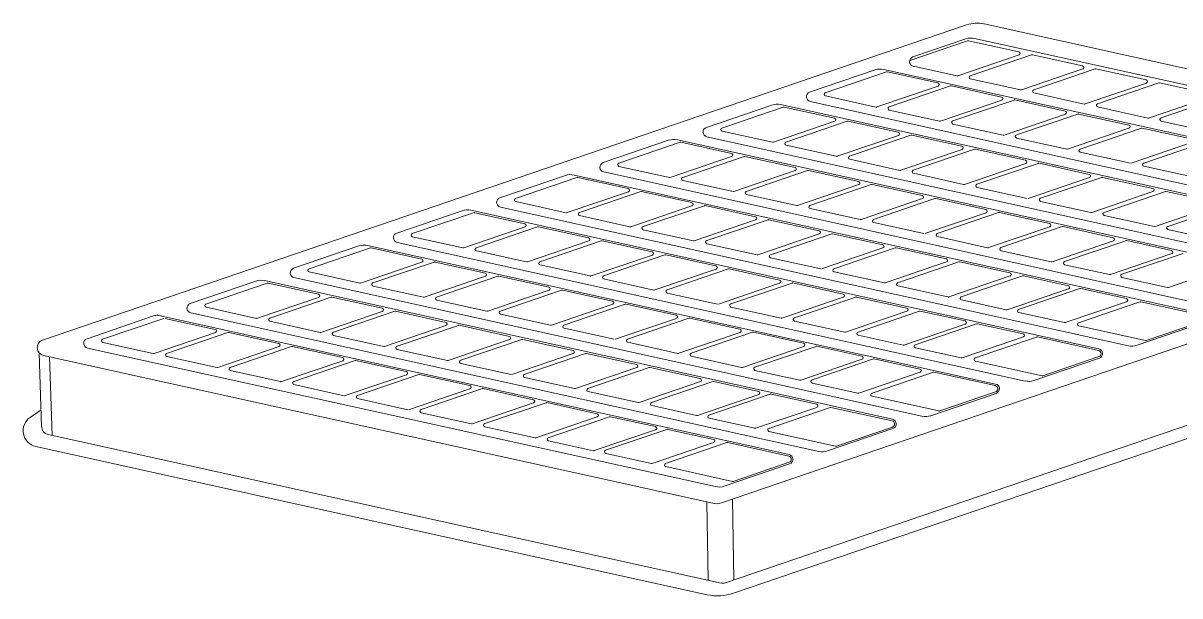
# Model space of a CAD drawing. Extents: x 2504 to 2659, y 706 to 763.
# Drawn here: x 2587.23 to 2592.32, y 744.68 to 747.2 of the extents above; entities that cross this region are included whole.
import ezdxf

# ---------------------------------------------------------------- set-up
doc = ezdxf.new("R2010")
doc.units = 0
doc.header["$MEASUREMENT"] = 0
doc.layers.get('0').update_dxf_attribs({"linetype": 'CONTINUOUS', "lineweight": 20})

msp = doc.modelspace()

# ---------------------------------------------------------------- linework, layer by layer
at = {"color": 141, "linetype": 'ByBlock'}
for p, q in [((2587.311, 745.8081), (2591.3788, 747.1948)), ((2591.4554, 747.1991), (2594.258, 746.5809)), ((2591.4141, 747.1353), (2594.129, 746.5364)), ((2591.1283, 747.0382), (2591.383, 747.125)), ((2591.1422, 747.0535), (2591.3758, 747.1331)), ((2591.3868, 747.1252), (2591.609, 747.0762)), ((2591.6098, 747.0625), (2591.3398, 746.9704)), ((2591.6644, 747.0629), (2591.3945, 746.9709)), ((2591.6683, 747.0631), (2591.8892, 747.0144)), ((2590.6878, 746.8986), (2590.976, 746.9969)), ((2590.7564, 746.896), (2591.0263, 746.988)), ((2591.0143, 746.999), (2593.7789, 746.3892)), ((2591.0302, 746.9882), (2591.2524, 746.9392)), ((2591.1445, 747.0125), (2591.336, 746.9702)), ((2591.8899, 747.0007), (2591.62, 746.9086)), ((2591.9446, 747.0011), (2591.6746, 746.9091)), ((2591.9484, 747.0013), (2592.1693, 746.9526)), ((2591.3952, 746.9572), (2591.6162, 746.9084)), ((2592.1701, 746.9389), (2591.9001, 746.8468)), ((2592.2247, 746.9393), (2591.9548, 746.8473)), ((2592.2286, 746.9395), (2592.4495, 746.8908)), ((2590.7571, 746.8823), (2590.9794, 746.8333)), ((2591.2531, 746.9255), (2590.9832, 746.8335)), ((2591.3078, 746.9259), (2591.0378, 746.8339)), ((2591.3116, 746.9261), (2591.5325, 746.8774)), ((2591.6754, 746.8954), (2591.8963, 746.8466)), ((2590.2333, 746.7437), (2590.5215, 746.8419)), ((2590.3019, 746.741), (2590.5718, 746.8331)), ((2590.5598, 746.8441), (2593.3245, 746.2342)), ((2590.5757, 746.8333), (2590.7979, 746.7842)), ((2590.69, 746.8575), (2593.4547, 746.2477)), ((2591.5333, 746.8637), (2591.2633, 746.7717)), ((2591.5879, 746.8641), (2591.318, 746.7721)), ((2591.5918, 746.8643), (2591.8127, 746.8156)), ((2591.9555, 746.8336), (2592.1765, 746.7848)), ((2592.4503, 746.8771), (2592.1803, 746.785)), ((2592.5049, 746.8775), (2592.2349, 746.7855)), ((2591.0386, 746.8202), (2591.2595, 746.7715)), ((2591.8135, 746.8019), (2591.5435, 746.7099)), ((2591.8681, 746.8023), (2591.5981, 746.7103)), ((2591.8719, 746.8025), (2592.0928, 746.7538)), ((2590.7987, 746.7706), (2590.5287, 746.6785)), ((2590.8533, 746.771), (2590.5833, 746.6789)), ((2590.8571, 746.7712), (2591.078, 746.7225)), ((2591.3187, 746.7584), (2591.5397, 746.7097)), ((2592.0936, 746.7401), (2591.8237, 746.6481)), ((2592.1482, 746.7405), (2591.8783, 746.6485)), ((2592.1521, 746.7407), (2592.373, 746.692)), ((2592.2357, 746.7718), (2592.4566, 746.723)), ((2589.7788, 746.5887), (2590.067, 746.687)), ((2589.8474, 746.5861), (2590.1174, 746.6781)), ((2590.1053, 746.6891), (2592.87, 746.0793)), ((2590.1212, 746.6783), (2590.3434, 746.6293)), ((2590.2356, 746.7026), (2593.0002, 746.0927)), ((2590.3027, 746.7273), (2590.5249, 746.6783)), ((2591.0788, 746.7088), (2590.8089, 746.6167)), ((2591.1334, 746.7092), (2590.8635, 746.6171)), ((2591.1373, 746.7094), (2591.3582, 746.6607)), ((2591.5989, 746.6966), (2591.8198, 746.6479)), ((2592.3738, 746.6783), (2592.1038, 746.5863)), ((2592.4284, 746.6787), (2592.1584, 746.5867)), ((2590.5841, 746.6653), (2590.805, 746.6165)), ((2591.359, 746.647), (2591.089, 746.5549)), ((2591.4136, 746.6474), (2591.1436, 746.5553)), ((2591.4174, 746.6476), (2591.6384, 746.5989)), ((2591.879, 746.6348), (2592.1, 746.5861)), ((2590.3442, 746.6156), (2590.0742, 746.5236)), ((2590.3988, 746.616), (2590.1288, 746.524)), ((2590.4026, 746.6162), (2590.6236, 746.5675)), ((2590.8643, 746.6035), (2591.0852, 746.5547)), ((2591.6391, 746.5852), (2591.3692, 746.4931)), ((2591.6937, 746.5856), (2591.4238, 746.4935)), ((2591.6976, 746.5858), (2591.9185, 746.5371)), ((2589.3243, 746.4338), (2589.6125, 746.532)), ((2589.6508, 746.5342), (2592.4155, 745.9243)), ((2589.7811, 746.5476), (2592.5457, 745.9378)), ((2589.8482, 746.5724), (2590.0704, 746.5234)), ((2590.6243, 746.5538), (2590.3544, 746.4618)), ((2590.679, 746.5542), (2590.409, 746.4622)), ((2590.6828, 746.5544), (2590.9037, 746.5057)), ((2591.1444, 746.5417), (2591.3653, 746.4929)), ((2591.9777, 746.524), (2592.1987, 746.4753)), ((2592.1592, 746.573), (2592.3801, 746.5243)), ((2589.3929, 746.4312), (2589.6629, 746.5232)), ((2589.6667, 746.5234), (2589.8889, 746.4744)), ((2590.1296, 746.5103), (2590.3505, 746.4616)), ((2590.9045, 746.492), (2590.6345, 746.4)), ((2590.9591, 746.4924), (2590.6892, 746.4004)), ((2590.9629, 746.4927), (2591.1839, 746.4439)), ((2591.4246, 746.4799), (2591.6455, 746.4311)), ((2591.9193, 746.5234), (2591.6493, 746.4313)), ((2591.9739, 746.5238), (2591.7039, 746.4318)), ((2589.8897, 746.4607), (2589.6197, 746.3687)), ((2589.9443, 746.4611), (2589.6744, 746.3691)), ((2589.9481, 746.4613), (2590.1691, 746.4126)), ((2594.2657, 746.4439), (2590.2994, 745.0918)), ((2590.4098, 746.4485), (2590.6307, 746.3998)), ((2591.1846, 746.4302), (2590.9147, 746.3382)), ((2591.2393, 746.4306), (2590.9693, 746.3386)), ((2591.2431, 746.4309), (2591.464, 746.3821)), ((2592.1994, 746.4616), (2591.9295, 746.3695)), ((2592.2541, 746.462), (2591.9841, 746.37)), ((2592.2579, 746.4622), (2592.4788, 746.4135)), ((2588.8698, 746.2789), (2589.158, 746.3771)), ((2589.1963, 746.3792), (2591.961, 745.7694)), ((2589.3266, 746.3927), (2592.0912, 745.7829)), ((2589.3937, 746.4175), (2589.6159, 746.3684)), ((2590.1698, 746.3989), (2589.8999, 746.3069)), ((2590.2245, 746.3993), (2589.9545, 746.3073)), ((2590.2283, 746.3995), (2590.4492, 746.3508)), ((2590.6899, 746.3867), (2590.9108, 746.338)), ((2591.7047, 746.4181), (2591.9256, 746.3693)), ((2592.4796, 746.3998), (2592.2096, 746.3077)), ((2592.5342, 746.4002), (2592.2643, 746.3082)), ((2588.9384, 746.2762), (2589.2084, 746.3682)), ((2589.2122, 746.3685), (2589.4344, 746.3194)), ((2589.6751, 746.3554), (2589.8961, 746.3066)), ((2590.45, 746.3371), (2590.18, 746.2451)), ((2590.5046, 746.3375), (2590.2347, 746.2455)), ((2590.5085, 746.3377), (2590.7294, 746.289)), ((2590.9701, 746.3249), (2591.191, 746.2762)), ((2591.4648, 746.3684), (2591.1948, 746.2764)), ((2591.5194, 746.3688), (2591.2495, 746.2768)), ((2591.5232, 746.3691), (2591.7442, 746.3203)), ((2591.9849, 746.3563), (2592.2058, 746.3075)), ((2589.4352, 746.3057), (2589.1652, 746.2137)), ((2589.4898, 746.3062), (2589.2199, 746.2141)), ((2589.4937, 746.3064), (2589.7146, 746.2576)), ((2589.9553, 746.2936), (2590.1762, 746.2448)), ((2590.7301, 746.2753), (2590.4602, 746.1833)), ((2590.7848, 746.2757), (2590.5148, 746.1837)), ((2590.7886, 746.2759), (2591.0095, 746.2272)), ((2591.7449, 746.3066), (2591.475, 746.2146)), ((2591.7996, 746.307), (2591.5296, 746.215)), ((2591.8034, 746.3073), (2592.0243, 746.2585)), ((2592.265, 746.2945), (2592.4627, 746.2509)), ((2588.4153, 746.1239), (2588.7035, 746.2222)), ((2588.7419, 746.2243), (2591.5065, 745.6145)), ((2588.8721, 746.2378), (2591.6367, 745.6279)), ((2588.9392, 746.2625), (2589.1614, 746.2135)), ((2589.7154, 746.2439), (2589.4454, 746.1519)), ((2589.77, 746.2444), (2589.5, 746.1523)), ((2589.7738, 746.2446), (2589.9947, 746.1958)), ((2590.2354, 746.2318), (2590.4564, 746.183)), ((2591.2502, 746.2631), (2591.4712, 746.2144)), ((2592.0251, 746.2448), (2591.7551, 746.1528)), ((2592.0797, 746.2452), (2591.8098, 746.1532)), ((2592.0836, 746.2455), (2592.2812, 746.2019)), ((2588.4839, 746.1213), (2588.7539, 746.2133)), ((2588.7577, 746.2135), (2588.98, 746.1645)), ((2589.2206, 746.2004), (2589.4416, 746.1517)), ((2589.9955, 746.1821), (2589.7256, 746.0901)), ((2590.0501, 746.1826), (2589.7802, 746.0905)), ((2590.054, 746.1828), (2590.2749, 746.134)), ((2590.5156, 746.17), (2590.7365, 746.1212)), ((2591.0103, 746.2135), (2590.7403, 746.1215)), ((2591.0649, 746.2139), (2590.795, 746.1219)), ((2591.0688, 746.2141), (2591.2897, 746.1654)), ((2591.5304, 746.2013), (2591.7513, 746.1526)), ((2592.282, 746.1882), (2592.012, 746.0961)), ((2592.3319, 746.1896), (2592.062, 746.0976)), ((2588.9807, 746.1508), (2588.7108, 746.0588)), ((2589.0353, 746.1512), (2588.7654, 746.0592)), ((2589.0392, 746.1514), (2589.2601, 746.1027)), ((2589.5008, 746.1386), (2589.7217, 746.0899)), ((2590.2757, 746.1204), (2590.0057, 746.0283)), ((2590.3303, 746.1208), (2590.0603, 746.0287)), ((2590.3341, 746.121), (2590.555, 746.0722)), ((2591.2905, 746.1517), (2591.0205, 746.0597)), ((2591.3451, 746.1521), (2591.0751, 746.0601)), ((2591.3489, 746.1523), (2591.5698, 746.1036)), ((2591.8105, 746.1395), (2592.0082, 746.0959)), ((2592.5376, 746.1318), (2592.2676, 746.0398)), ((2587.9608, 745.969), (2588.2491, 746.0672)), ((2588.2874, 746.0694), (2591.052, 745.4595)), ((2588.4176, 746.0828), (2591.1823, 745.473)), ((2588.4847, 746.1076), (2588.7069, 746.0586)), ((2589.2609, 746.089), (2588.9909, 745.997)), ((2589.3155, 746.0894), (2589.0455, 745.9974)), ((2589.3193, 746.0896), (2589.5403, 746.0409)), ((2589.7809, 746.0768), (2590.0019, 746.0281)), ((2594.3163, 746.1036), (2590.3169, 744.7402)), ((2594.3863, 746.0693), (2590.3521, 744.694)), ((2590.7957, 746.1082), (2591.0167, 746.0594)), ((2591.5706, 746.0899), (2591.3006, 745.9979)), ((2591.6252, 746.0903), (2591.3553, 745.9983)), ((2591.6291, 746.0905), (2591.8267, 746.0469)), ((2592.0627, 746.0839), (2592.2638, 746.0395)), ((2588.0295, 745.9663), (2588.2994, 746.0584)), ((2588.3032, 746.0586), (2588.5255, 746.0096)), ((2588.7662, 746.0455), (2588.9871, 745.9968)), ((2589.541, 746.0272), (2589.2711, 745.9352)), ((2589.5956, 746.0276), (2589.3257, 745.9356)), ((2589.5995, 746.0278), (2589.8204, 745.9791)), ((2590.0611, 746.015), (2590.282, 745.9663)), ((2590.5558, 746.0586), (2590.2859, 745.9665)), ((2590.6104, 746.059), (2590.3405, 745.9669)), ((2590.6143, 746.0592), (2590.8352, 746.0104)), ((2591.0759, 746.0464), (2591.2968, 745.9977)), ((2591.8275, 746.0332), (2591.5575, 745.9412)), ((2591.8774, 746.0347), (2591.6075, 745.9426)), ((2591.8813, 746.0349), (2592.0823, 745.9905)), ((2588.5262, 745.9959), (2588.2563, 745.9038)), ((2588.5809, 745.9963), (2588.3109, 745.9043)), ((2588.5847, 745.9965), (2588.8056, 745.9478)), ((2589.0463, 745.9837), (2589.2672, 745.935)), ((2589.8212, 745.9654), (2589.5512, 745.8734)), ((2589.8758, 745.9658), (2589.6058, 745.8738)), ((2589.8796, 745.966), (2590.1006, 745.9173)), ((2590.836, 745.9968), (2590.566, 745.9047)), ((2590.8906, 745.9972), (2590.6206, 745.9051)), ((2590.8944, 745.9974), (2591.1154, 745.9486)), ((2591.356, 745.9846), (2591.5537, 745.941)), ((2592.0831, 745.9768), (2591.8131, 745.8848)), ((2592.1414, 745.9765), (2591.8714, 745.8844)), ((2592.1452, 745.9767), (2592.4139, 745.9174)), ((2587.5063, 745.814), (2587.804, 745.9155)), ((2587.8232, 745.9166), (2590.5975, 745.3046)), ((2587.9631, 745.9279), (2590.7278, 745.3181)), ((2588.0302, 745.9526), (2588.2524, 745.9036)), ((2588.8064, 745.9341), (2588.5364, 745.842)), ((2588.861, 745.9345), (2588.5911, 745.8425)), ((2588.8648, 745.9347), (2589.0858, 745.886)), ((2589.3265, 745.9219), (2589.5474, 745.8732)), ((2590.3413, 745.9532), (2590.5622, 745.9045)), ((2591.1161, 745.935), (2590.8462, 745.8429)), ((2591.1707, 745.9354), (2590.9008, 745.8433)), ((2591.1746, 745.9356), (2591.3722, 745.892)), ((2591.6082, 745.929), (2591.8093, 745.8846)), ((2587.575, 745.8114), (2587.8449, 745.9034)), ((2587.8488, 745.9036), (2588.071, 745.8546)), ((2588.3117, 745.8906), (2588.5326, 745.8418)), ((2589.0865, 745.8723), (2588.8166, 745.7802)), ((2589.1412, 745.8727), (2588.8712, 745.7807)), ((2589.145, 745.8729), (2589.3659, 745.8242)), ((2590.1013, 745.9036), (2589.8314, 745.8116)), ((2590.156, 745.904), (2589.886, 745.812)), ((2590.1598, 745.9042), (2590.3807, 745.8555)), ((2590.6214, 745.8914), (2590.8423, 745.8427)), ((2591.373, 745.8783), (2591.103, 745.7863)), ((2591.4229, 745.8797), (2591.153, 745.7877)), ((2591.4268, 745.88), (2591.6278, 745.8356)), ((2591.8722, 745.8707), (2592.1658, 745.806)), ((2592.4178, 745.8833), (2592.1295, 745.785)), ((2592.4155, 745.89), (2592.1696, 745.8062)), ((2588.0717, 745.8409), (2587.8018, 745.7489)), ((2588.1264, 745.8413), (2587.8564, 745.7493)), ((2588.1302, 745.8416), (2588.3511, 745.7928)), ((2588.5918, 745.8288), (2588.8127, 745.78)), ((2589.4251, 745.8111), (2589.6461, 745.7624)), ((2589.6066, 745.8601), (2589.8275, 745.8114)), ((2590.3815, 745.8418), (2590.1115, 745.7498)), ((2590.4361, 745.8422), (2590.1662, 745.7502)), ((2590.4399, 745.8424), (2590.6609, 745.7937)), ((2590.9016, 745.8296), (2591.0992, 745.7861)), ((2591.6286, 745.8219), (2591.3586, 745.7299)), ((2591.6869, 745.8215), (2591.4169, 745.7295)), ((2591.6907, 745.8217), (2591.9595, 745.7624)), ((2587.5086, 745.773), (2590.2733, 745.1631)), ((2587.5757, 745.7977), (2587.798, 745.7487)), ((2588.3519, 745.7791), (2588.0819, 745.6871)), ((2588.4065, 745.7795), (2588.1366, 745.6875)), ((2588.4104, 745.7798), (2588.6313, 745.731)), ((2588.872, 745.767), (2589.0929, 745.7182)), ((2589.3667, 745.8105), (2589.0967, 745.7184)), ((2589.4213, 745.8109), (2589.1514, 745.7189)), ((2589.8868, 745.7983), (2590.1077, 745.7496)), ((2590.6616, 745.78), (2590.3917, 745.688)), ((2590.7163, 745.7804), (2590.4463, 745.6884)), ((2590.7201, 745.7806), (2590.9177, 745.737)), ((2591.1537, 745.774), (2591.3548, 745.7297)), ((2587.2964, 745.7502), (2587.3067, 745.4264)), ((2587.3148, 745.7396), (2590.2611, 745.0897)), ((2587.3417, 745.7337), (2587.3527, 745.3888)), ((2587.8572, 745.7356), (2588.0781, 745.6869)), ((2588.632, 745.7173), (2588.3621, 745.6253)), ((2588.6867, 745.7177), (2588.4167, 745.6257)), ((2588.6905, 745.718), (2588.9114, 745.6692)), ((2589.6468, 745.7487), (2589.3769, 745.6566)), ((2589.7015, 745.7491), (2589.4315, 745.6571)), ((2589.7053, 745.7493), (2589.9262, 745.7006)), ((2590.1669, 745.7365), (2590.3878, 745.6878)), ((2590.9185, 745.7234), (2590.6485, 745.6313)), ((2590.9684, 745.7248), (2590.6985, 745.6328)), ((2590.9723, 745.725), (2591.1734, 745.6807)), ((2591.4177, 745.7158), (2591.7113, 745.651)), ((2591.9633, 745.7283), (2591.6751, 745.6301)), ((2591.961, 745.7351), (2591.7151, 745.6512)), ((2588.1373, 745.6738), (2588.3583, 745.6251)), ((2589.1521, 745.7052), (2589.3731, 745.6564)), ((2589.927, 745.6869), (2589.657, 745.5948)), ((2589.9816, 745.6873), (2589.7117, 745.5953)), ((2589.9855, 745.6875), (2590.2064, 745.6388)), ((2590.4471, 745.6747), (2590.6447, 745.6311)), ((2591.1741, 745.667), (2590.9042, 745.5749)), ((2591.2324, 745.6666), (2590.9624, 745.5746)), ((2591.2362, 745.6668), (2591.505, 745.6075)), ((2588.4175, 745.612), (2588.6384, 745.5633)), ((2588.9122, 745.6555), (2588.6422, 745.5635)), ((2588.9668, 745.656), (2588.6969, 745.5639)), ((2588.9707, 745.6562), (2589.1916, 745.6074)), ((2589.4323, 745.6434), (2589.6532, 745.5946)), ((2590.2071, 745.6251), (2589.9372, 745.5331)), ((2590.2618, 745.6255), (2589.9918, 745.5335)), ((2590.2656, 745.6257), (2590.4632, 745.5821)), ((2590.6993, 745.6191), (2590.9003, 745.5747)), ((2589.1924, 745.5937), (2588.9224, 745.5017)), ((2589.247, 745.5942), (2588.977, 745.5021)), ((2589.2508, 745.5944), (2589.4717, 745.5456)), ((2589.7124, 745.5816), (2589.9334, 745.5328)), ((2590.464, 745.5684), (2590.1941, 745.4764)), ((2590.514, 745.5699), (2590.244, 745.4778)), ((2590.5178, 745.5701), (2590.7189, 745.5257)), ((2590.9632, 745.5609), (2591.2568, 745.4961)), ((2591.5088, 745.5734), (2591.2206, 745.4751)), ((2591.5065, 745.5801), (2591.2606, 745.4963)), ((2588.6976, 745.5502), (2588.9186, 745.5015)), ((2589.4725, 745.5319), (2589.2026, 745.4399)), ((2589.5271, 745.5324), (2589.2572, 745.4403)), ((2589.531, 745.5326), (2589.7519, 745.4838)), ((2589.9926, 745.5198), (2590.1902, 745.4762)), ((2590.7196, 745.512), (2590.4497, 745.42)), ((2590.7779, 745.5116), (2590.5079, 745.4196)), ((2590.7817, 745.5119), (2591.0505, 745.4526)), ((2587.3043, 745.5011), (2587.256, 745.4679)), ((2588.9778, 745.4884), (2589.1987, 745.4397)), ((2589.7527, 745.4701), (2589.4827, 745.3781)), ((2589.8073, 745.4706), (2589.5373, 745.3785)), ((2589.8111, 745.4708), (2590.0088, 745.4272)), ((2590.2448, 745.4641), (2590.4458, 745.4198)), ((2589.2579, 745.4266), (2589.4789, 745.3779)), ((2590.0095, 745.4135), (2589.7396, 745.3215)), ((2590.0595, 745.4149), (2589.7895, 745.3229)), ((2590.0633, 745.4151), (2590.2644, 745.3708)), ((2590.5087, 745.4059), (2590.8023, 745.3412)), ((2591.0543, 745.4185), (2590.7661, 745.3202)), ((2591.052, 745.4252), (2590.8061, 745.3414)), ((2587.3347, 745.3928), (2590.2978, 744.7391)), ((2589.5381, 745.3648), (2589.7357, 745.3212)), ((2590.2651, 745.3571), (2589.9952, 745.2651)), ((2590.3234, 745.3567), (2590.0535, 745.2647)), ((2590.3272, 745.3569), (2590.596, 745.2976)), ((2587.281, 745.3397), (2590.2372, 744.6876)), ((2589.7903, 745.3092), (2589.9914, 745.2649)), ((2590.0542, 745.251), (2590.3478, 745.1862)), ((2590.5998, 745.2635), (2590.3116, 745.1653)), ((2590.5975, 745.2703), (2590.3517, 745.1864)), ((2590.3488, 745.1086), (2590.3546, 744.753)), ((2590.2357, 745.0953), (2590.2413, 744.7516))]:
    msp.add_line(p, q, dxfattribs=at)
for centre, radius, start, end in [((2591.4247, 747.06), 0.1424, 77.5605, 108.8246), ((2591.3987, 747.0658), 0.0712, 77.5605, 108.8246), ((2591.3853, 747.1182), 0.00712, 77.5605, 108.8246), ((2591.1491, 747.0333), 0.0214, 108.8246, 257.5605), ((2591.6075, 747.0692), 0.00712, 288.8246, 77.5605), ((2591.6667, 747.0561), 0.00712, 77.5605, 108.8246), ((2590.999, 746.9295), 0.0712, 77.5605, 108.8246), ((2591.0286, 746.9813), 0.00712, 77.5605, 108.8246), ((2591.8876, 747.0074), 0.00712, 288.8246, 77.5605), ((2591.9469, 746.9943), 0.00712, 77.5605, 108.8246), ((2591.2508, 746.9322), 0.00712, 288.8246, 77.5605), ((2591.3375, 746.9772), 0.00712, 257.5605, 288.8246), ((2591.3968, 746.9641), 0.00712, 108.8246, 257.5605), ((2592.1678, 746.9456), 0.00712, 288.8246, 77.5605), ((2592.227, 746.9325), 0.00712, 77.5605, 108.8246), ((2590.6946, 746.8784), 0.0214, 108.8246, 257.5605), ((2590.7587, 746.8892), 0.00712, 108.8246, 257.5605), ((2591.3101, 746.9192), 0.00712, 77.5605, 108.8246), ((2591.6177, 746.9154), 0.00712, 257.5605, 288.8246), ((2591.6769, 746.9023), 0.00712, 108.8246, 257.5605), ((2590.5445, 746.7745), 0.0712, 77.5605, 108.8246), ((2590.5741, 746.8263), 0.00712, 77.5605, 108.8246), ((2590.9809, 746.8402), 0.00712, 257.5605, 288.8246), ((2591.0401, 746.8271), 0.00712, 108.8246, 257.5605), ((2591.531, 746.8704), 0.00712, 288.8246, 77.5605), ((2591.5902, 746.8574), 0.00712, 77.5605, 108.8246), ((2591.8978, 746.8536), 0.00712, 257.5605, 288.8246), ((2591.9571, 746.8405), 0.00712, 108.8246, 257.5605), ((2590.7964, 746.7773), 0.00712, 288.8246, 77.5605), ((2591.8112, 746.8086), 0.00712, 288.8246, 77.5605), ((2591.8704, 746.7956), 0.00712, 77.5605, 108.8246), ((2592.178, 746.7918), 0.00712, 257.5605, 288.8246), ((2592.2372, 746.7787), 0.00712, 108.8246, 257.5605), ((2590.2402, 746.7234), 0.0214, 108.8246, 257.5605), ((2590.3042, 746.7343), 0.00712, 108.8246, 257.5605), ((2590.8556, 746.7642), 0.00712, 77.5605, 108.8246), ((2591.261, 746.7784), 0.00712, 257.5605, 288.8246), ((2591.3203, 746.7653), 0.00712, 108.8246, 257.5605), ((2592.0913, 746.7468), 0.00712, 288.8246, 77.5605), ((2592.1505, 746.7338), 0.00712, 77.5605, 108.8246), ((2590.09, 746.6196), 0.0712, 77.5605, 108.8246), ((2590.1197, 746.6714), 0.00712, 77.5605, 108.8246), ((2590.5264, 746.6853), 0.00712, 257.5605, 288.8246), ((2590.5856, 746.6722), 0.00712, 108.8246, 257.5605), ((2591.0765, 746.7155), 0.00712, 288.8246, 77.5605), ((2591.1357, 746.7024), 0.00712, 77.5605, 108.8246), ((2591.5412, 746.7166), 0.00712, 257.5605, 288.8246), ((2591.6004, 746.7035), 0.00712, 108.8246, 257.5605), ((2590.3419, 746.6224), 0.00712, 288.8246, 77.5605), ((2591.3567, 746.6537), 0.00712, 288.8246, 77.5605), ((2591.4159, 746.6406), 0.00712, 77.5605, 108.8246), ((2591.8214, 746.6548), 0.00712, 257.5605, 288.8246), ((2591.8806, 746.6417), 0.00712, 108.8246, 257.5605), ((2589.7857, 746.5685), 0.0214, 108.8246, 257.5605), ((2589.8497, 746.5793), 0.00712, 108.8246, 257.5605), ((2590.4011, 746.6093), 0.00712, 77.5605, 108.8246), ((2590.8066, 746.6235), 0.00712, 257.5605, 288.8246), ((2590.8658, 746.6104), 0.00712, 108.8246, 257.5605), ((2591.6368, 746.5919), 0.00712, 288.8246, 77.5605), ((2591.696, 746.5788), 0.00712, 77.5605, 108.8246), ((2592.1607, 746.5799), 0.00712, 108.8246, 257.5605), ((2589.6355, 746.4647), 0.0712, 77.5605, 108.8246), ((2590.1311, 746.5173), 0.00712, 108.8246, 257.5605), ((2590.622, 746.5606), 0.00712, 288.8246, 77.5605), ((2590.6813, 746.5475), 0.00712, 77.5605, 108.8246), ((2591.0867, 746.5617), 0.00712, 257.5605, 288.8246), ((2591.1459, 746.5486), 0.00712, 108.8246, 257.5605), ((2591.917, 746.5301), 0.00712, 288.8246, 77.5605), ((2591.9762, 746.517), 0.00712, 77.5605, 108.8246), ((2589.6652, 746.5164), 0.00712, 77.5605, 108.8246), ((2589.8874, 746.4674), 0.00712, 288.8246, 77.5605), ((2590.0719, 746.5303), 0.00712, 257.5605, 288.8246), ((2590.9022, 746.4988), 0.00712, 288.8246, 77.5605), ((2590.9614, 746.4857), 0.00712, 77.5605, 108.8246), ((2591.3669, 746.4999), 0.00712, 257.5605, 288.8246), ((2591.4261, 746.4868), 0.00712, 108.8246, 257.5605), ((2592.1971, 746.4683), 0.00712, 288.8246, 77.5605), ((2589.3312, 746.4136), 0.0214, 108.8246, 257.5605), ((2589.3952, 746.4244), 0.00712, 108.8246, 257.5605), ((2589.9466, 746.4544), 0.00712, 77.5605, 108.8246), ((2590.3521, 746.4685), 0.00712, 257.5605, 288.8246), ((2590.4113, 746.4555), 0.00712, 108.8246, 257.5605), ((2591.1823, 746.437), 0.00712, 288.8246, 77.5605), ((2591.2416, 746.4239), 0.00712, 77.5605, 108.8246), ((2591.7062, 746.425), 0.00712, 108.8246, 257.5605), ((2592.2564, 746.4552), 0.00712, 77.5605, 108.8246), ((2589.181, 746.3097), 0.0712, 77.5605, 108.8246), ((2590.1675, 746.4056), 0.00712, 288.8246, 77.5605), ((2590.2268, 746.3926), 0.00712, 77.5605, 108.8246), ((2590.6322, 746.4067), 0.00712, 257.5605, 288.8246), ((2590.6915, 746.3937), 0.00712, 108.8246, 257.5605), ((2591.4625, 746.3752), 0.00712, 288.8246, 77.5605), ((2589.2107, 746.3615), 0.00712, 77.5605, 108.8246), ((2589.6174, 746.3754), 0.00712, 257.5605, 288.8246), ((2589.6767, 746.3623), 0.00712, 108.8246, 257.5605), ((2590.4477, 746.3438), 0.00712, 288.8246, 77.5605), ((2590.5069, 746.3308), 0.00712, 77.5605, 108.8246), ((2590.9124, 746.3449), 0.00712, 257.5605, 288.8246), ((2590.9716, 746.3319), 0.00712, 108.8246, 257.5605), ((2591.5217, 746.3621), 0.00712, 77.5605, 108.8246), ((2591.7426, 746.3134), 0.00712, 288.8246, 77.5605), ((2591.9272, 746.3763), 0.00712, 257.5605, 288.8246), ((2591.9864, 746.3632), 0.00712, 108.8246, 257.5605), ((2588.8767, 746.2586), 0.0214, 108.8246, 257.5605), ((2588.9407, 746.2695), 0.00712, 108.8246, 257.5605), ((2589.4329, 746.3125), 0.00712, 288.8246, 77.5605), ((2589.4921, 746.2994), 0.00712, 77.5605, 108.8246), ((2589.8976, 746.3136), 0.00712, 257.5605, 288.8246), ((2589.9568, 746.3005), 0.00712, 108.8246, 257.5605), ((2590.7278, 746.282), 0.00712, 288.8246, 77.5605), ((2590.7871, 746.269), 0.00712, 77.5605, 108.8246), ((2591.2518, 746.2701), 0.00712, 108.8246, 257.5605), ((2591.8019, 746.3003), 0.00712, 77.5605, 108.8246), ((2592.2073, 746.3145), 0.00712, 257.5605, 288.8246), ((2592.2666, 746.3014), 0.00712, 108.8246, 257.5605), ((2588.7265, 746.1548), 0.0712, 77.5605, 108.8246), ((2589.7131, 746.2507), 0.00712, 288.8246, 77.5605), ((2589.7723, 746.2376), 0.00712, 77.5605, 108.8246), ((2590.1777, 746.2518), 0.00712, 257.5605, 288.8246), ((2590.237, 746.2387), 0.00712, 108.8246, 257.5605), ((2591.008, 746.2202), 0.00712, 288.8246, 77.5605), ((2592.0228, 746.2516), 0.00712, 288.8246, 77.5605), ((2592.082, 746.2385), 0.00712, 77.5605, 108.8246), ((2588.7562, 746.2066), 0.00712, 77.5605, 108.8246), ((2589.1629, 746.2205), 0.00712, 257.5605, 288.8246), ((2589.2222, 746.2074), 0.00712, 108.8246, 257.5605), ((2589.9932, 746.1889), 0.00712, 288.8246, 77.5605), ((2590.0524, 746.1758), 0.00712, 77.5605, 108.8246), ((2590.4579, 746.19), 0.00712, 257.5605, 288.8246), ((2590.5171, 746.1769), 0.00712, 108.8246, 257.5605), ((2591.0672, 746.2072), 0.00712, 77.5605, 108.8246), ((2591.4727, 746.2213), 0.00712, 257.5605, 288.8246), ((2591.5319, 746.2083), 0.00712, 108.8246, 257.5605), ((2592.2797, 746.1949), 0.00712, 288.8246, 77.5605), ((2588.4222, 746.1037), 0.0214, 108.8246, 257.5605), ((2588.4862, 746.1145), 0.00712, 108.8246, 257.5605), ((2588.9784, 746.1575), 0.00712, 288.8246, 77.5605), ((2589.0376, 746.1445), 0.00712, 77.5605, 108.8246), ((2589.4431, 746.1587), 0.00712, 257.5605, 288.8246), ((2589.5023, 746.1456), 0.00712, 108.8246, 257.5605), ((2590.2734, 746.1271), 0.00712, 288.8246, 77.5605), ((2590.3326, 746.114), 0.00712, 77.5605, 108.8246), ((2590.7973, 746.1151), 0.00712, 108.8246, 257.5605), ((2591.2882, 746.1584), 0.00712, 288.8246, 77.5605), ((2591.3474, 746.1454), 0.00712, 77.5605, 108.8246), ((2591.7528, 746.1595), 0.00712, 257.5605, 288.8246), ((2591.8121, 746.1465), 0.00712, 108.8246, 257.5605), ((2588.272, 745.9998), 0.0712, 77.5605, 108.8246), ((2589.2586, 746.0957), 0.00712, 288.8246, 77.5605), ((2589.3178, 746.0827), 0.00712, 77.5605, 108.8246), ((2589.7233, 746.0969), 0.00712, 257.5605, 288.8246), ((2589.7825, 746.0838), 0.00712, 108.8246, 257.5605), ((2590.5535, 746.0653), 0.00712, 288.8246, 77.5605), ((2591.5683, 746.0966), 0.00712, 288.8246, 77.5605), ((2591.6275, 746.0836), 0.00712, 77.5605, 108.8246), ((2592.0097, 746.1029), 0.00712, 257.5605, 288.8246), ((2592.0643, 746.0908), 0.00712, 108.8246, 257.5605), ((2588.3017, 746.0516), 0.00712, 77.5605, 108.8246), ((2588.7085, 746.0655), 0.00712, 257.5605, 288.8246), ((2588.7677, 746.0525), 0.00712, 108.8246, 257.5605), ((2589.5387, 746.0339), 0.00712, 288.8246, 77.5605), ((2589.5979, 746.0209), 0.00712, 77.5605, 108.8246), ((2590.0034, 746.0351), 0.00712, 257.5605, 288.8246), ((2590.0626, 746.022), 0.00712, 108.8246, 257.5605), ((2590.6127, 746.0522), 0.00712, 77.5605, 108.8246), ((2591.0182, 746.0664), 0.00712, 257.5605, 288.8246), ((2591.0774, 746.0533), 0.00712, 108.8246, 257.5605), ((2591.8252, 746.04), 0.00712, 288.8246, 77.5605), ((2591.8797, 746.0279), 0.00712, 77.5605, 108.8246), ((2592.2653, 746.0465), 0.00712, 257.5605, 288.8246), ((2592.2653, 746.0465), 0.00712, 257.5605, 288.8246), ((2587.9677, 745.9488), 0.0214, 108.8246, 257.5605), ((2588.0318, 745.9596), 0.00712, 108.8246, 257.5605), ((2588.5239, 746.0026), 0.00712, 288.8246, 77.5605), ((2588.5832, 745.9895), 0.00712, 77.5605, 108.8246), ((2588.9886, 746.0037), 0.00712, 257.5605, 288.8246), ((2589.0478, 745.9907), 0.00712, 108.8246, 257.5605), ((2589.8189, 745.9722), 0.00712, 288.8246, 77.5605), ((2589.8781, 745.9591), 0.00712, 77.5605, 108.8246), ((2590.3428, 745.9602), 0.00712, 108.8246, 257.5605), ((2590.8337, 746.0035), 0.00712, 288.8246, 77.5605), ((2590.8929, 745.9904), 0.00712, 77.5605, 108.8246), ((2591.2984, 746.0046), 0.00712, 257.5605, 288.8246), ((2591.3576, 745.9915), 0.00712, 108.8246, 257.5605), ((2592.0808, 745.9836), 0.00712, 288.8246, 77.5605), ((2592.1436, 745.9697), 0.00712, 77.5605, 108.8246), ((2587.8155, 745.8818), 0.0356, 77.5605, 108.8246), ((2588.8041, 745.9408), 0.00712, 288.8246, 77.5605), ((2588.8633, 745.9277), 0.00712, 77.5605, 108.8246), ((2589.2688, 745.9419), 0.00712, 257.5605, 288.8246), ((2589.328, 745.9289), 0.00712, 108.8246, 257.5605), ((2590.099, 745.9104), 0.00712, 288.8246, 77.5605), ((2591.1138, 745.9417), 0.00712, 288.8246, 77.5605), ((2591.173, 745.9286), 0.00712, 77.5605, 108.8246), ((2591.5552, 745.9479), 0.00712, 257.5605, 288.8246), ((2591.6098, 745.9359), 0.00712, 108.8246, 257.5605), ((2588.254, 745.9106), 0.00712, 257.5605, 288.8246), ((2588.3132, 745.8975), 0.00712, 108.8246, 257.5605), ((2589.0842, 745.879), 0.00712, 288.8246, 77.5605), ((2589.1435, 745.8659), 0.00712, 77.5605, 108.8246), ((2589.5489, 745.8801), 0.00712, 257.5605, 288.8246), ((2589.6081, 745.8671), 0.00712, 108.8246, 257.5605), ((2590.1583, 745.8973), 0.00712, 77.5605, 108.8246), ((2590.5637, 745.9115), 0.00712, 257.5605, 288.8246), ((2590.6229, 745.8984), 0.00712, 108.8246, 257.5605), ((2591.3707, 745.885), 0.00712, 288.8246, 77.5605), ((2591.4252, 745.873), 0.00712, 77.5605, 108.8246), ((2591.8108, 745.8916), 0.00712, 257.5605, 288.8246), ((2591.8108, 745.8916), 0.00712, 257.5605, 288.8246), ((2591.8737, 745.8777), 0.00712, 108.8246, 257.5605), ((2587.5132, 745.7938), 0.0214, 108.8246, 257.5605), ((2587.5773, 745.8047), 0.00712, 108.8246, 257.5605), ((2588.0694, 745.8477), 0.00712, 288.8246, 77.5605), ((2588.1287, 745.8346), 0.00712, 77.5605, 108.8246), ((2588.5341, 745.8488), 0.00712, 257.5605, 288.8246), ((2588.5934, 745.8357), 0.00712, 108.8246, 257.5605), ((2589.3644, 745.8172), 0.00712, 288.8246, 77.5605), ((2589.4236, 745.8041), 0.00712, 77.5605, 108.8246), ((2589.8883, 745.8053), 0.00712, 108.8246, 257.5605), ((2590.3792, 745.8486), 0.00712, 288.8246, 77.5605), ((2590.4384, 745.8355), 0.00712, 77.5605, 108.8246), ((2590.8439, 745.8497), 0.00712, 257.5605, 288.8246), ((2590.9031, 745.8366), 0.00712, 108.8246, 257.5605), ((2591.6263, 745.8286), 0.00712, 288.8246, 77.5605), ((2591.6892, 745.8148), 0.00712, 77.5605, 108.8246), ((2587.3225, 745.7744), 0.0356, 108.8246, 257.5605), ((2588.3496, 745.7859), 0.00712, 288.8246, 77.5605), ((2588.4088, 745.7728), 0.00712, 77.5605, 108.8246), ((2588.8143, 745.787), 0.00712, 257.5605, 288.8246), ((2588.8735, 745.7739), 0.00712, 108.8246, 257.5605), ((2589.6445, 745.7554), 0.00712, 288.8246, 77.5605), ((2590.6593, 745.7868), 0.00712, 288.8246, 77.5605), ((2590.7186, 745.7737), 0.00712, 77.5605, 108.8246), ((2591.1007, 745.793), 0.00712, 257.5605, 288.8246), ((2591.1553, 745.781), 0.00712, 108.8246, 257.5605), ((2591.9564, 745.7485), 0.0142, 288.8246, 77.5605), ((2591.9564, 745.7485), 0.0214, 288.8246, 77.5605), ((2592.1066, 745.8524), 0.0712, 257.5605, 288.8246), ((2592.1673, 745.8129), 0.00712, 257.5605, 288.8246), ((2587.7995, 745.7556), 0.00712, 257.5605, 288.8246), ((2587.8587, 745.7426), 0.00712, 108.8246, 257.5605), ((2588.6297, 745.7241), 0.00712, 288.8246, 77.5605), ((2588.689, 745.711), 0.00712, 77.5605, 108.8246), ((2589.0944, 745.7252), 0.00712, 257.5605, 288.8246), ((2589.1537, 745.7121), 0.00712, 108.8246, 257.5605), ((2589.7038, 745.7424), 0.00712, 77.5605, 108.8246), ((2590.1092, 745.7565), 0.00712, 257.5605, 288.8246), ((2590.1685, 745.7435), 0.00712, 108.8246, 257.5605), ((2590.9162, 745.7301), 0.00712, 288.8246, 77.5605), ((2590.9707, 745.7181), 0.00712, 77.5605, 108.8246), ((2591.3564, 745.7366), 0.00712, 257.5605, 288.8246), ((2591.3564, 745.7366), 0.00712, 257.5605, 288.8246), ((2591.4192, 745.7228), 0.00712, 108.8246, 257.5605), ((2588.0796, 745.6938), 0.00712, 257.5605, 288.8246), ((2588.1389, 745.6808), 0.00712, 108.8246, 257.5605), ((2588.9099, 745.6623), 0.00712, 288.8246, 77.5605), ((2589.9247, 745.6936), 0.00712, 288.8246, 77.5605), ((2589.9839, 745.6806), 0.00712, 77.5605, 108.8246), ((2590.3894, 745.6947), 0.00712, 257.5605, 288.8246), ((2590.4486, 745.6817), 0.00712, 108.8246, 257.5605), ((2591.1718, 745.6737), 0.00712, 288.8246, 77.5605), ((2591.2347, 745.6598), 0.00712, 77.5605, 108.8246), ((2588.3598, 745.632), 0.00712, 257.5605, 288.8246), ((2588.419, 745.619), 0.00712, 108.8246, 257.5605), ((2588.9691, 745.6492), 0.00712, 77.5605, 108.8246), ((2589.1901, 745.6005), 0.00712, 288.8246, 77.5605), ((2589.4338, 745.6503), 0.00712, 108.8246, 257.5605), ((2590.2048, 745.6318), 0.00712, 288.8246, 77.5605), ((2590.2641, 745.6188), 0.00712, 77.5605, 108.8246), ((2590.6462, 745.6381), 0.00712, 257.5605, 288.8246), ((2590.7008, 745.626), 0.00712, 108.8246, 257.5605), ((2591.5019, 745.5936), 0.0142, 288.8246, 77.5605), ((2591.5019, 745.5936), 0.0214, 288.8246, 77.5605), ((2591.6521, 745.6975), 0.0712, 257.5605, 288.8246), ((2591.7128, 745.658), 0.00712, 257.5605, 288.8246), ((2588.6399, 745.5702), 0.00712, 257.5605, 288.8246), ((2588.6992, 745.5572), 0.00712, 108.8246, 257.5605), ((2589.2493, 745.5874), 0.00712, 77.5605, 108.8246), ((2589.6547, 745.6016), 0.00712, 257.5605, 288.8246), ((2589.714, 745.5885), 0.00712, 108.8246, 257.5605), ((2590.4617, 745.5752), 0.00712, 288.8246, 77.5605), ((2590.5163, 745.5631), 0.00712, 77.5605, 108.8246), ((2590.9019, 745.5817), 0.00712, 257.5605, 288.8246), ((2590.9019, 745.5817), 0.00712, 257.5605, 288.8246), ((2590.9647, 745.5678), 0.00712, 108.8246, 257.5605), ((2589.4702, 745.5387), 0.00712, 288.8246, 77.5605), ((2589.5294, 745.5256), 0.00712, 77.5605, 108.8246), ((2589.9349, 745.5398), 0.00712, 257.5605, 288.8246), ((2589.9941, 745.5267), 0.00712, 108.8246, 257.5605), ((2590.7173, 745.5188), 0.00712, 288.8246, 77.5605), ((2590.7802, 745.5049), 0.00712, 77.5605, 108.8246), ((2587.2963, 745.4092), 0.0712, 124.4446, 257.5605), ((2588.9793, 745.4954), 0.00712, 108.8246, 257.5605), ((2589.7504, 745.4769), 0.00712, 288.8246, 77.5605), ((2589.8096, 745.4638), 0.00712, 77.5605, 108.8246), ((2590.1918, 745.4831), 0.00712, 257.5605, 288.8246), ((2590.2463, 745.4711), 0.00712, 108.8246, 257.5605), ((2591.0474, 745.4387), 0.0214, 288.8246, 77.5605), ((2591.1976, 745.5425), 0.0712, 257.5605, 288.8246), ((2591.2583, 745.503), 0.00712, 257.5605, 288.8246), ((2587.3423, 745.4275), 0.0356, 181.8371, 257.5605), ((2589.2003, 745.4467), 0.00712, 257.5605, 288.8246), ((2589.2595, 745.4336), 0.00712, 108.8246, 257.5605), ((2590.0072, 745.4202), 0.00712, 288.8246, 77.5605), ((2590.0618, 745.4082), 0.00712, 77.5605, 108.8246), ((2590.4474, 745.4267), 0.00712, 257.5605, 288.8246), ((2590.4474, 745.4267), 0.00712, 257.5605, 288.8246), ((2590.5102, 745.4129), 0.00712, 108.8246, 257.5605), ((2591.0474, 745.4387), 0.0142, 288.8246, 77.5605), ((2589.4804, 745.3849), 0.00712, 257.5605, 288.8246), ((2589.5396, 745.3718), 0.00712, 108.8246, 257.5605), ((2590.2628, 745.3638), 0.00712, 288.8246, 77.5605), ((2590.3257, 745.35), 0.00712, 77.5605, 108.8246), ((2589.7373, 745.3282), 0.00712, 257.5605, 288.8246), ((2589.7918, 745.3162), 0.00712, 108.8246, 257.5605), ((2590.5929, 745.2837), 0.0214, 288.8246, 77.5605), ((2590.7431, 745.3876), 0.0712, 257.5605, 288.8246), ((2590.8038, 745.3481), 0.00712, 257.5605, 288.8246), ((2589.9929, 745.2718), 0.00712, 257.5605, 288.8246), ((2589.9929, 745.2718), 0.00712, 257.5605, 288.8246), ((2590.0557, 745.2579), 0.00712, 108.8246, 257.5605), ((2590.5929, 745.2837), 0.0142, 288.8246, 77.5605), ((2590.2886, 745.2326), 0.0712, 257.5605, 288.8246), ((2590.3494, 745.1932), 0.00712, 257.5605, 288.8246), ((2590.2764, 745.1592), 0.0712, 257.5605, 288.8246), ((2590.2832, 744.8962), 0.2136, 257.5605, 288.8246), ((2590.3054, 744.7739), 0.0356, 257.5605, 288.8246)]:
    msp.add_arc(centre, radius, start, end, dxfattribs=at)

doc.saveas('drawing.dxf')
